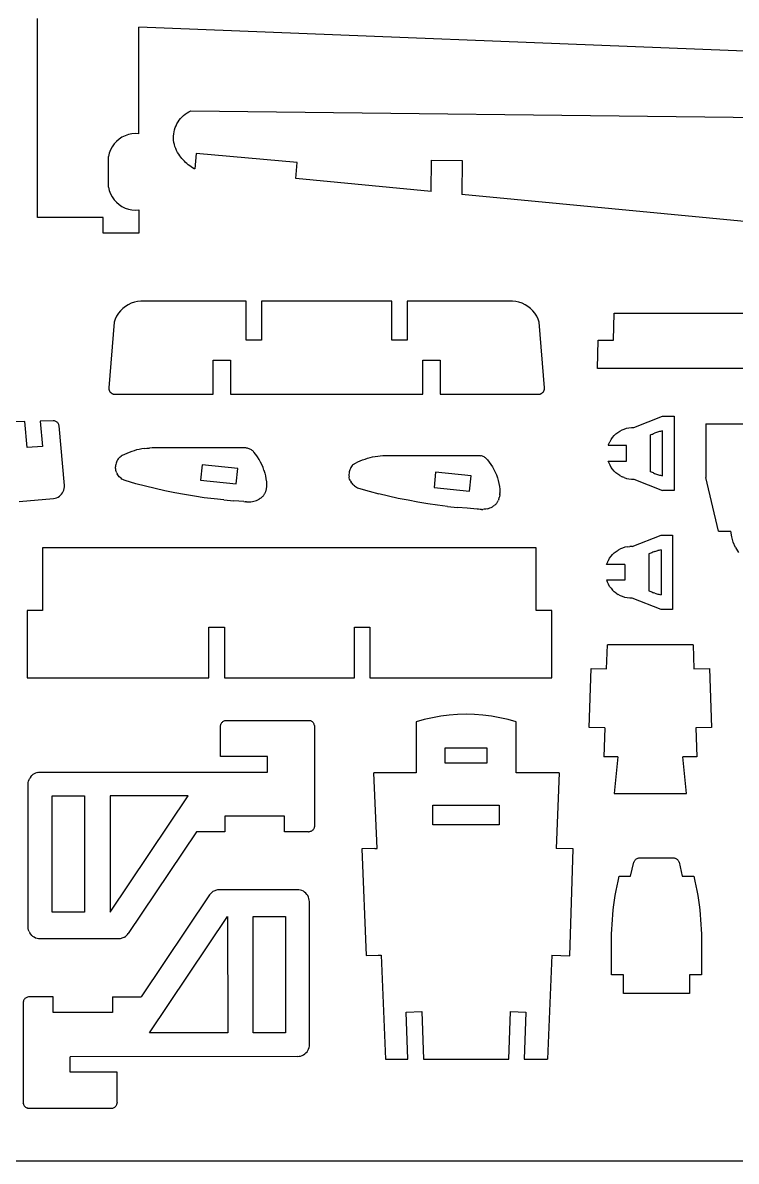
# Model space of a CAD drawing. Extents: x -291 to 291, y -218 to 218.
# Drawn here: x -56.7 to 83.9, y -217.8 to 6.7 of the extents above; entities that cross this region are included whole.
import ezdxf

# ---------------------------------------------------------------- set-up
doc = ezdxf.new("R2010")
doc.units = 0
doc.header["$MEASUREMENT"] = 0
doc.layers.get('0').update_dxf_attribs({"linetype": 'CONTINUOUS'})

msp = doc.modelspace()

# ---------------------------------------------------------------- linework, layer by layer
for p, q in [((-53.84, -31.72), (-53.84, 7.53)), ((158.49, -1.84), (-33.86, 5.8)), ((-33.86, -15.22), (-33.86, 5.8)), ((-24.7, -11.33), (-24.35, -11.09)), ((-24.35, -11.09), (-23.99, -10.87)), ((-23.99, -10.87), (-23.61, -10.68)), ((-23.61, -10.68), (258.7, -13.94)), ((-26.52, -13.62), (-26.34, -13.24)), ((-26.34, -13.24), (-26.12, -12.87)), ((-26.12, -12.87), (-25.89, -12.52)), ((-25.89, -12.52), (-25.62, -12.19)), ((-25.62, -12.19), (-25.34, -11.88)), ((-25.34, -11.88), (-25.03, -11.59)), ((-25.03, -11.59), (-24.7, -11.33)), ((-36.56, -15.59), (-37.18, -15.89)), ((-35.91, -15.37), (-36.56, -15.59)), ((-35.23, -15.23), (-35.91, -15.37)), ((-34.55, -15.18), (-35.23, -15.23)), ((-33.86, -15.22), (-34.55, -15.18)), ((-27.02, -16.08), (-27.01, -15.66)), ((-27.01, -15.66), (-26.97, -15.24)), ((-26.97, -15.24), (-26.91, -14.82)), ((-26.91, -14.82), (-26.81, -14.41)), ((-26.81, -14.41), (-26.68, -14.01)), ((-26.68, -14.01), (-26.52, -13.62)), ((-39.14, -17.79), (-39.46, -18.4)), ((-38.75, -17.22), (-39.14, -17.79)), ((-38.28, -16.71), (-38.75, -17.22)), ((-37.76, -16.27), (-38.28, -16.71)), ((-37.18, -15.89), (-37.76, -16.27)), ((-27, -16.5), (-27.02, -16.08)), ((-26.94, -16.92), (-27, -16.5)), ((-26.86, -17.33), (-26.94, -16.92)), ((-26.74, -17.74), (-26.86, -17.33)), ((-26.6, -18.14), (-26.74, -17.74)), ((-39.7, -19.05), (-39.86, -19.72)), ((-39.86, -25.72), (-39.86, -19.72)), ((-39.46, -18.4), (-39.7, -19.05)), ((-26.43, -18.52), (-26.6, -18.14)), ((-26.23, -18.9), (-26.43, -18.52)), ((-26, -19.25), (-26.23, -18.9)), ((-25.8, -19.54), (-26, -19.25)), ((-25.59, -19.82), (-25.8, -19.54)), ((-25.36, -20.09), (-25.59, -19.82)), ((-25.13, -20.35), (-25.36, -20.09)), ((-22.57, -19.1), (-22.85, -22.14)), ((-2.67, -20.91), (-22.57, -19.1)), ((-24.89, -20.61), (-25.13, -20.35)), ((-24.64, -20.85), (-24.89, -20.61)), ((-24.38, -21.09), (-24.64, -20.85)), ((-24.12, -21.32), (-24.38, -21.09)), ((-23.84, -21.54), (-24.12, -21.32)), ((-23.56, -21.74), (-23.84, -21.54)), ((-23.27, -21.94), (-23.56, -21.74)), ((-22.98, -22.13), (-23.27, -21.94)), ((-22.85, -22.14), (-22.98, -22.13)), ((-2.95, -24.05), (-2.67, -20.91)), ((23.77, -26.61), (23.84, -20.42)), ((23.84, -20.42), (29.84, -20.49)), ((29.84, -20.49), (29.76, -27.18)), ((23.77, -26.61), (-2.95, -24.05)), ((-39.86, -25.72), (-39.7, -26.39)), ((-39.7, -26.39), (-39.46, -27.03)), ((-39.46, -27.03), (-39.14, -27.64)), ((-39.14, -27.64), (-38.74, -28.21)), ((-38.74, -28.21), (-38.28, -28.72)), ((-38.28, -28.72), (-37.76, -29.17)), ((-37.76, -29.17), (-37.18, -29.55)), ((188.39, -42.38), (29.76, -27.18)), ((-37.18, -29.55), (-36.56, -29.85)), ((-36.56, -29.85), (-35.91, -30.07)), ((-35.91, -30.07), (-35.23, -30.2)), ((-35.23, -30.2), (-34.55, -30.25)), ((-34.55, -30.25), (-33.86, -30.22)), ((-33.86, -30.22), (-33.86, -34.78)), ((-40.91, -31.72), (-53.84, -31.72)), ((-40.91, -34.78), (-40.91, -31.72)), ((-33.86, -34.78), (-40.91, -34.78)), ((-36.49, -49.25), (-37, -49.65)), ((-35.94, -48.91), (-36.49, -49.25)), ((-35.35, -48.63), (-35.94, -48.91)), ((-34.73, -48.41), (-35.35, -48.63)), ((-34.1, -48.27), (-34.73, -48.41)), ((-33.45, -48.19), (-34.1, -48.27)), ((-32.8, -48.19), (-33.45, -48.19)), ((-12.7, -48.19), (-32.8, -48.19)), ((-12.7, -55.9), (-12.7, -48.19)), ((15.99, -48.19), (-9.67, -48.19)), ((-9.67, -48.19), (-9.67, -55.9)), ((15.99, -55.9), (15.99, -48.19)), ((39.11, -48.19), (19.01, -48.19)), ((19.01, -48.19), (19.01, -55.9)), ((39.76, -48.19), (39.11, -48.19)), ((40.41, -48.27), (39.76, -48.19)), ((41.05, -48.41), (40.41, -48.27)), ((41.66, -48.63), (41.05, -48.41)), ((42.25, -48.91), (41.66, -48.63)), ((42.8, -49.25), (42.25, -48.91)), ((43.32, -49.65), (42.8, -49.25)), ((-38.23, -51.16), (-38.52, -51.74)), ((-37.88, -50.61), (-38.23, -51.16)), ((-37.47, -50.11), (-37.88, -50.61)), ((-37, -49.65), (-37.47, -50.11)), ((43.78, -50.11), (43.32, -49.65)), ((44.19, -50.61), (43.78, -50.11)), ((44.55, -51.16), (44.19, -50.61)), ((44.84, -51.74), (44.55, -51.16)), ((59.66, -55.93), (59.82, -50.56)), ((59.82, -50.56), (92.63, -50.6)), ((-38.75, -52.36), (-39.77, -65.33)), ((-38.52, -51.74), (-38.75, -52.36)), ((45.06, -52.36), (44.84, -51.74)), ((46.08, -65.33), (45.06, -52.36)), ((-9.67, -55.9), (-12.7, -55.9)), ((19.01, -55.9), (15.99, -55.9)), ((56.5, -61.48), (56.66, -55.93)), ((56.66, -55.93), (59.66, -55.93)), ((-19.18, -66.56), (-19.19, -59.83)), ((-19.19, -59.83), (-15.81, -59.83)), ((-15.81, -59.83), (-15.8, -66.56)), ((22.12, -66.56), (22.12, -59.83)), ((22.12, -59.83), (25.49, -59.83)), ((25.49, -59.83), (25.49, -66.56)), ((95.96, -61.52), (56.5, -61.48)), ((-39.77, -65.33), (-39.77, -65.41)), ((-39.77, -65.41), (-39.77, -65.49)), ((-39.77, -65.49), (-39.76, -65.57)), ((-39.76, -65.57), (-39.74, -65.64)), ((-39.74, -65.64), (-39.72, -65.72)), ((-39.72, -65.72), (-39.7, -65.8)), ((-39.7, -65.8), (-39.67, -65.87)), ((-39.67, -65.87), (-39.63, -65.94)), ((-39.63, -65.94), (-39.59, -66.01)), ((-39.59, -66.01), (-39.55, -66.07)), ((-39.55, -66.07), (-39.5, -66.14)), ((-39.5, -66.14), (-39.45, -66.2)), ((-39.45, -66.2), (-39.39, -66.25)), ((-39.39, -66.25), (-39.33, -66.3)), ((-39.33, -66.3), (-39.27, -66.35)), ((-39.27, -66.35), (-39.2, -66.39)), ((-39.2, -66.39), (-39.13, -66.43)), ((-39.13, -66.43), (-39.06, -66.47)), ((-39.06, -66.47), (-38.98, -66.49)), ((-38.98, -66.49), (-38.91, -66.52)), ((-38.91, -66.52), (-38.83, -66.54)), ((-38.83, -66.54), (-38.75, -66.55)), ((-38.75, -66.55), (-38.67, -66.56)), ((-38.67, -66.56), (-38.59, -66.56)), ((-38.59, -66.56), (-19.18, -66.56)), ((-15.8, -66.56), (22.12, -66.56)), ((25.49, -66.56), (44.91, -66.56)), ((44.91, -66.56), (44.99, -66.56)), ((44.99, -66.56), (45.07, -66.55)), ((45.07, -66.55), (45.15, -66.54)), ((45.15, -66.54), (45.22, -66.52)), ((45.22, -66.52), (45.3, -66.49)), ((45.3, -66.49), (45.37, -66.47)), ((45.37, -66.47), (45.44, -66.43)), ((45.44, -66.43), (45.51, -66.39)), ((45.51, -66.39), (45.58, -66.35)), ((45.58, -66.35), (45.64, -66.3)), ((45.64, -66.3), (45.7, -66.25)), ((45.7, -66.25), (45.76, -66.2)), ((45.76, -66.2), (45.81, -66.14)), ((45.81, -66.14), (45.86, -66.07)), ((45.86, -66.07), (45.91, -66.01)), ((45.91, -66.01), (45.95, -65.94)), ((45.95, -65.94), (45.98, -65.87)), ((45.98, -65.87), (46.01, -65.8)), ((46.01, -65.8), (46.04, -65.72)), ((46.04, -65.72), (46.06, -65.64)), ((46.06, -65.64), (46.07, -65.57)), ((46.07, -65.57), (46.08, -65.49)), ((46.08, -65.41), (46.08, -65.33)), ((46.08, -65.49), (46.08, -65.41)), ((-50.74, -71.78), (-53.28, -71.84)), ((-50.6, -71.79), (-50.74, -71.78)), ((-50.46, -71.81), (-50.6, -71.79)), ((-50.32, -71.85), (-50.46, -71.81)), ((63.67, -73.12), (69.36, -70.9)), ((69.36, -70.9), (71.62, -70.9)), ((71.62, -70.9), (71.62, -85.52)), ((-56.32, -71.91), (-58.73, -71.97)), ((-55.86, -77.09), (-56.32, -71.91)), ((-53.28, -71.84), (-52.83, -76.89)), ((-50.19, -71.91), (-50.32, -71.85)), ((-50.07, -71.98), (-50.19, -71.91)), ((-49.96, -72.07), (-50.07, -71.98)), ((-49.86, -72.17), (-49.96, -72.07)), ((-49.77, -72.28), (-49.86, -72.17)), ((-49.7, -72.4), (-49.77, -72.28)), ((-49.65, -72.53), (-49.7, -72.4)), ((-49.61, -72.67), (-49.65, -72.53)), ((-49.59, -72.81), (-49.61, -72.67)), ((-48.53, -84.53), (-49.59, -72.81)), ((60.54, -74.08), (60.94, -73.82)), ((60.94, -73.82), (61.36, -73.6)), ((61.36, -73.6), (61.8, -73.42)), ((61.8, -73.42), (62.26, -73.28)), ((62.26, -73.28), (62.72, -73.18)), ((62.72, -73.18), (63.2, -73.13)), ((63.2, -73.13), (63.67, -73.12)), ((68.35, -74.05), (68.14, -74.11)), ((68.55, -73.99), (68.35, -74.05)), ((68.75, -73.93), (68.55, -73.99)), ((68.95, -73.88), (68.75, -73.93)), ((69.16, -73.83), (68.95, -73.88)), ((69.36, -73.79), (69.16, -73.83)), ((69.36, -82.63), (69.36, -73.79)), ((77.88, -72.37), (87.85, -72.37)), ((77.88, -72.37), (77.88, -82.95)), ((58.78, -76.33), (58.83, -76.2)), ((58.83, -76.2), (58.9, -76.06)), ((58.9, -76.06), (58.96, -75.93)), ((58.96, -75.93), (58.99, -75.86)), ((58.99, -75.86), (59.23, -75.45)), ((59.23, -75.45), (59.51, -75.06)), ((59.51, -75.06), (59.82, -74.7)), ((59.82, -74.7), (60.17, -74.37)), ((60.17, -74.37), (60.54, -74.08)), ((67.17, -74.5), (66.98, -74.59)), ((66.98, -81.83), (66.98, -74.59)), ((67.17, -74.5), (67.36, -74.42)), ((67.36, -74.42), (67.55, -74.33)), ((67.55, -74.33), (67.75, -74.26)), ((67.95, -74.18), (67.75, -74.26)), ((68.14, -74.11), (67.95, -74.18)), ((-52.83, -76.89), (-55.86, -77.09)), ((-36.69, -78.42), (-37.15, -78.65)), ((-36.23, -78.21), (-36.69, -78.42)), ((-35.75, -78.02), (-36.23, -78.21)), ((-35.27, -77.85), (-35.75, -78.02)), ((-34.78, -77.69), (-35.27, -77.85)), ((-34.29, -77.55), (-34.78, -77.69)), ((-33.79, -77.44), (-34.29, -77.55)), ((-33.28, -77.34), (-33.79, -77.44)), ((-32.78, -77.26), (-33.28, -77.34)), ((-32.78, -77.26), (-32.27, -77.2)), ((-32.27, -77.2), (-31.76, -77.16)), ((-31.25, -77.14), (-31.76, -77.16)), ((-12.97, -77.15), (-31.25, -77.14)), ((-12.79, -77.15), (-12.97, -77.15)), ((-12.63, -77.17), (-12.79, -77.15)), ((-12.46, -77.2), (-12.63, -77.17)), ((-12.29, -77.24), (-12.46, -77.2)), ((-12.13, -77.3), (-12.29, -77.24)), ((-11.97, -77.37), (-12.13, -77.3)), ((-11.82, -77.44), (-11.97, -77.37)), ((-11.68, -77.53), (-11.82, -77.44)), ((-11.54, -77.63), (-11.68, -77.53)), ((-11.41, -77.74), (-11.54, -77.63)), ((-11.28, -77.86), (-11.41, -77.74)), ((-11.17, -77.98), (-11.28, -77.86)), ((-10.8, -78.44), (-11.17, -77.98)), ((-10.47, -78.91), (-10.8, -78.44)), ((58.65, -76.69), (58.68, -76.61)), ((62.26, -76.69), (58.65, -76.69)), ((58.68, -76.61), (58.72, -76.47)), ((58.72, -76.47), (58.78, -76.33)), ((62.26, -79.73), (62.26, -76.69)), ((-38.43, -80.63), (-38.44, -80.87)), ((-38.39, -80.4), (-38.43, -80.63)), ((-38.34, -80.17), (-38.39, -80.4)), ((-38.26, -79.94), (-38.34, -80.17)), ((-38.17, -79.73), (-38.26, -79.94)), ((-38.06, -79.52), (-38.17, -79.73)), ((-37.93, -79.32), (-38.06, -79.52)), ((-37.79, -79.13), (-37.93, -79.32)), ((-37.74, -79.09), (-37.79, -79.13)), ((-37.53, -78.92), (-37.74, -79.09)), ((-37.53, -78.92), (-37.37, -78.8)), ((-37.15, -78.65), (-37.37, -78.8)), ((-21.37, -80.45), (-21.68, -83.47)), ((-14.36, -81.17), (-21.37, -80.45)), ((-10.16, -79.41), (-10.47, -78.91)), ((-9.87, -79.92), (-10.16, -79.41)), ((-9.62, -80.44), (-9.87, -79.92)), ((-9.39, -80.98), (-9.62, -80.44)), ((8.2, -80.62), (8.05, -80.8)), ((8.25, -80.57), (8.2, -80.62)), ((8.46, -80.41), (8.25, -80.57)), ((8.56, -80.33), (8.46, -80.41)), ((8.56, -80.33), (8.73, -80.21)), ((8.73, -80.21), (8.83, -80.13)), ((8.83, -80.13), (9.29, -79.9)), ((9.29, -79.9), (9.76, -79.69)), ((9.76, -79.69), (10.24, -79.5)), ((10.24, -79.5), (10.72, -79.33)), ((10.72, -79.33), (11.21, -79.18)), ((11.21, -79.18), (11.7, -79.04)), ((11.7, -79.04), (12.2, -78.92)), ((12.2, -78.92), (12.7, -78.82)), ((12.7, -78.82), (13.21, -78.75)), ((13.21, -78.75), (13.72, -78.69)), ((13.72, -78.69), (14.23, -78.65)), ((14.23, -78.65), (14.74, -78.63)), ((14.74, -78.63), (33.02, -78.63)), ((33.02, -78.63), (33.19, -78.64)), ((33.19, -78.64), (33.36, -78.65)), ((33.36, -78.65), (33.53, -78.69)), ((33.69, -78.73), (33.53, -78.69)), ((33.86, -78.78), (33.69, -78.73)), ((34.01, -78.85), (33.86, -78.78)), ((34.16, -78.93), (34.01, -78.85)), ((34.16, -78.93), (34.31, -79.02)), ((34.45, -79.11), (34.31, -79.02)), ((34.45, -79.11), (34.58, -79.22)), ((34.7, -79.34), (34.58, -79.22)), ((34.7, -79.34), (34.82, -79.47)), ((34.82, -79.47), (35.18, -79.92)), ((35.18, -79.92), (35.52, -80.4)), ((35.52, -80.4), (35.83, -80.89)), ((58.65, -79.73), (62.26, -79.73)), ((58.7, -79.87), (58.65, -79.73)), ((58.75, -80.01), (58.7, -79.87)), ((58.81, -80.15), (58.75, -80.01)), ((58.86, -80.29), (58.81, -80.15)), ((58.93, -80.43), (58.86, -80.29)), ((58.99, -80.56), (58.93, -80.43)), ((59.23, -80.97), (58.99, -80.56)), ((-38.44, -81.1), (-38.44, -80.87)), ((-38.41, -81.34), (-38.44, -81.1)), ((-38.37, -81.57), (-38.41, -81.34)), ((-38.31, -81.8), (-38.37, -81.57)), ((-38.22, -82.02), (-38.31, -81.8)), ((-38.22, -82.02), (-38.12, -82.23)), ((-38, -82.44), (-38.12, -82.23)), ((-37.87, -82.63), (-38, -82.44)), ((-37.72, -82.81), (-37.87, -82.63)), ((-37.55, -82.98), (-37.72, -82.81)), ((-37.37, -83.13), (-37.55, -82.98)), ((-14.66, -84.19), (-14.36, -81.17)), ((-9.2, -81.53), (-9.39, -80.98)), ((-9.2, -81.53), (-9.04, -82.09)), ((-9.04, -82.09), (-8.9, -82.66)), ((-8.9, -82.66), (-8.8, -83.24)), ((7.56, -82.12), (7.54, -82.35)), ((7.54, -82.35), (7.55, -82.59)), ((7.55, -82.59), (7.57, -82.82)), ((7.59, -81.88), (7.56, -82.12)), ((7.62, -83.05), (7.57, -82.82)), ((7.65, -81.65), (7.59, -81.88)), ((7.72, -81.43), (7.65, -81.65)), ((7.82, -81.21), (7.72, -81.43)), ((7.93, -81), (7.82, -81.21)), ((8.05, -80.8), (7.93, -81)), ((24.62, -81.94), (24.31, -84.96)), ((31.63, -82.65), (24.62, -81.94)), ((31.32, -85.67), (31.63, -82.65)), ((35.83, -80.89), (36.11, -81.4)), ((36.11, -81.4), (36.37, -81.93)), ((36.37, -81.93), (36.59, -82.47)), ((36.59, -82.47), (36.79, -83.02)), ((36.79, -83.02), (36.95, -83.58)), ((59.51, -81.36), (59.23, -80.97)), ((59.82, -81.72), (59.51, -81.36)), ((60.17, -82.05), (59.82, -81.72)), ((60.54, -82.34), (60.17, -82.05)), ((60.94, -82.6), (60.54, -82.34)), ((60.94, -82.6), (61.36, -82.82)), ((61.8, -83), (61.36, -82.82)), ((61.8, -83), (62.26, -83.14)), ((67.17, -81.92), (66.98, -81.83)), ((67.36, -82), (67.17, -81.92)), ((67.55, -82.08), (67.36, -82)), ((67.55, -82.08), (67.75, -82.16)), ((67.75, -82.16), (67.95, -82.24)), ((67.95, -82.24), (68.14, -82.31)), ((68.14, -82.31), (68.35, -82.37)), ((68.35, -82.37), (68.55, -82.43)), ((68.55, -82.43), (68.75, -82.49)), ((68.75, -82.49), (68.95, -82.54)), ((68.95, -82.54), (69.16, -82.59)), ((69.16, -82.59), (69.36, -82.63)), ((80.34, -93.54), (77.88, -82.95)), ((-48.63, -85.44), (-48.56, -85.14)), ((-48.56, -85.14), (-48.53, -84.84)), ((-48.53, -84.84), (-48.53, -84.53)), ((-37.18, -83.27), (-37.37, -83.13)), ((-36.98, -83.39), (-37.18, -83.27)), ((-36.76, -83.49), (-36.98, -83.39)), ((-36.54, -83.58), (-36.76, -83.49)), ((-34.43, -84.19), (-36.54, -83.58)), ((-32.53, -84.69), (-34.43, -84.19)), ((-30.63, -85.16), (-32.53, -84.69)), ((-28.71, -85.59), (-30.63, -85.16)), ((-21.68, -83.47), (-14.66, -84.19)), ((-8.8, -83.24), (-8.73, -83.82)), ((-8.76, -85.19), (-8.79, -85.32)), ((-8.74, -85.06), (-8.76, -85.19)), ((-8.72, -84.92), (-8.74, -85.06)), ((-8.73, -83.82), (-8.69, -84.4)), ((-8.71, -84.79), (-8.72, -84.92)), ((-8.7, -84.66), (-8.71, -84.79)), ((-8.69, -84.4), (-8.7, -84.53)), ((-8.7, -84.53), (-8.7, -84.66)), ((7.68, -83.28), (7.62, -83.05)), ((7.76, -83.5), (7.68, -83.28)), ((7.76, -83.5), (7.86, -83.72)), ((7.86, -83.72), (7.98, -83.92)), ((8.12, -84.11), (7.98, -83.92)), ((8.12, -84.11), (8.27, -84.3)), ((8.44, -84.46), (8.27, -84.3)), ((8.61, -84.62), (8.44, -84.46)), ((8.61, -84.62), (8.81, -84.75)), ((8.81, -84.75), (9.01, -84.88)), ((9.01, -84.88), (9.22, -84.98)), ((9.22, -84.98), (9.44, -85.06)), ((9.44, -85.06), (11.56, -85.67)), ((24.31, -84.96), (31.32, -85.67)), ((36.95, -83.58), (37.08, -84.15)), ((37.08, -84.15), (37.19, -84.72)), ((37.19, -84.72), (37.25, -85.3)), ((62.26, -83.14), (62.72, -83.24)), ((62.72, -83.24), (63.2, -83.29)), ((63.2, -83.29), (63.67, -83.29)), ((63.67, -83.29), (69.36, -85.52)), ((-57.47, -87.69), (-50.66, -87.08)), ((-50.66, -87.08), (-50.36, -87.03)), ((-50.36, -87.03), (-50.07, -86.95)), ((-50.07, -86.95), (-49.78, -86.82)), ((-49.78, -86.82), (-49.52, -86.66)), ((-49.52, -86.66), (-49.28, -86.47)), ((-49.28, -86.47), (-49.07, -86.25)), ((-49.07, -86.25), (-48.89, -86)), ((-48.89, -86), (-48.74, -85.73)), ((-48.74, -85.73), (-48.63, -85.44)), ((-26.79, -85.99), (-28.71, -85.59)), ((-24.86, -86.34), (-26.79, -85.99)), ((-22.92, -86.66), (-24.86, -86.34)), ((-20.98, -86.95), (-22.92, -86.66)), ((-19.03, -87.19), (-20.98, -86.95)), ((-17.08, -87.4), (-19.03, -87.19)), ((-17.08, -87.4), (-15.13, -87.57)), ((-10.94, -87.58), (-10.68, -87.48)), ((-10.68, -87.48), (-10.42, -87.37)), ((-10.42, -87.37), (-10.17, -87.25)), ((-9.92, -87.1), (-10.17, -87.25)), ((-9.82, -87.03), (-9.92, -87.1)), ((-9.72, -86.96), (-9.82, -87.03)), ((-9.62, -86.88), (-9.72, -86.96)), ((-9.62, -86.88), (-9.53, -86.79)), ((-9.44, -86.7), (-9.53, -86.79)), ((-9.35, -86.6), (-9.44, -86.7)), ((-9.28, -86.5), (-9.35, -86.6)), ((-9.2, -86.4), (-9.28, -86.5)), ((-9.14, -86.29), (-9.2, -86.4)), ((-9.08, -86.18), (-9.14, -86.29)), ((-9.02, -86.06), (-9.08, -86.18)), ((-8.97, -85.95), (-9.02, -86.06)), ((-8.93, -85.82), (-8.97, -85.95)), ((-8.89, -85.7), (-8.93, -85.82)), ((-8.85, -85.57), (-8.89, -85.7)), ((-8.82, -85.44), (-8.85, -85.57)), ((-8.79, -85.32), (-8.82, -85.44)), ((11.56, -85.67), (13.45, -86.18)), ((15.36, -86.65), (13.45, -86.18)), ((17.27, -87.08), (15.36, -86.65)), ((19.2, -87.47), (17.27, -87.08)), ((21.13, -87.83), (19.2, -87.47)), ((36.96, -87.55), (37.01, -87.43)), ((37.06, -87.31), (37.01, -87.43)), ((37.06, -87.31), (37.1, -87.18)), ((37.1, -87.18), (37.14, -87.06)), ((37.14, -87.06), (37.17, -86.93)), ((37.2, -86.8), (37.17, -86.93)), ((37.22, -86.67), (37.2, -86.8)), ((37.25, -86.54), (37.22, -86.67)), ((37.25, -85.3), (37.29, -85.88)), ((37.26, -86.41), (37.25, -86.54)), ((37.26, -86.41), (37.28, -86.28)), ((37.29, -86.15), (37.28, -86.28)), ((37.29, -85.88), (37.29, -86.01)), ((37.29, -86.15), (37.29, -86.01)), ((71.62, -85.52), (69.36, -85.52)), ((-13.17, -87.7), (-15.13, -87.57)), ((-13.17, -87.7), (-12.89, -87.75)), ((-12.61, -87.78), (-12.89, -87.75)), ((-12.61, -87.78), (-12.33, -87.79)), ((-12.33, -87.79), (-12.05, -87.78)), ((-12.05, -87.78), (-11.77, -87.76)), ((-11.77, -87.76), (-11.49, -87.71)), ((-11.49, -87.71), (-11.21, -87.65)), ((-11.21, -87.65), (-10.94, -87.58)), ((23.06, -88.15), (21.13, -87.83)), ((25.01, -88.43), (23.06, -88.15)), ((26.95, -88.68), (25.01, -88.43)), ((26.95, -88.68), (28.91, -88.88)), ((30.86, -89.05), (28.91, -88.88)), ((32.82, -89.19), (30.86, -89.05)), ((33.1, -89.23), (32.82, -89.19)), ((33.38, -89.26), (33.1, -89.23)), ((33.66, -89.27), (33.38, -89.26)), ((33.66, -89.27), (33.94, -89.26)), ((34.22, -89.24), (33.94, -89.26)), ((34.5, -89.2), (34.22, -89.24)), ((34.77, -89.14), (34.5, -89.2)), ((34.77, -89.14), (35.04, -89.06)), ((35.04, -89.06), (35.31, -88.97)), ((35.31, -88.97), (35.57, -88.86)), ((35.57, -88.86), (35.82, -88.73)), ((36.06, -88.59), (35.82, -88.73)), ((36.06, -88.59), (36.17, -88.52)), ((36.27, -88.44), (36.17, -88.52)), ((36.27, -88.44), (36.37, -88.36)), ((36.46, -88.27), (36.37, -88.36)), ((36.46, -88.27), (36.55, -88.18)), ((36.63, -88.09), (36.55, -88.18)), ((36.71, -87.99), (36.63, -88.09)), ((36.78, -87.88), (36.71, -87.99)), ((36.78, -87.88), (36.85, -87.78)), ((36.85, -87.78), (36.91, -87.66)), ((36.96, -87.55), (36.91, -87.66)), ((80.34, -93.54), (82.8, -93.54)), ((82.98, -94.66), (82.8, -93.54)), ((63.35, -96.58), (69.04, -94.36)), ((69.04, -94.36), (71.3, -94.36)), ((71.3, -94.36), (71.3, -108.97)), ((83.29, -95.75), (82.98, -94.66)), ((83.73, -96.8), (83.29, -95.75)), ((44.46, -96.81), (-52.85, -96.81)), ((-52.85, -96.81), (-52.85, -109.16)), ((44.46, -109.16), (44.46, -96.81)), ((58.91, -98.9), (59.19, -98.51)), ((59.19, -98.51), (59.5, -98.15)), ((59.5, -98.15), (59.84, -97.83)), ((59.84, -97.83), (60.22, -97.53)), ((60.22, -97.53), (60.61, -97.27)), ((61.04, -97.05), (60.61, -97.27)), ((61.48, -96.87), (61.04, -97.05)), ((61.93, -96.73), (61.48, -96.87)), ((62.4, -96.64), (61.93, -96.73)), ((62.4, -96.64), (62.87, -96.59)), ((63.35, -96.58), (62.87, -96.59)), ((66.84, -97.96), (66.65, -98.05)), ((66.65, -98.05), (66.65, -105.28)), ((67.03, -97.87), (66.84, -97.96)), ((67.23, -97.79), (67.03, -97.87)), ((67.42, -97.71), (67.23, -97.79)), ((67.62, -97.64), (67.42, -97.71)), ((67.82, -97.57), (67.62, -97.64)), ((67.82, -97.57), (68.02, -97.5)), ((68.02, -97.5), (68.22, -97.44)), ((68.22, -97.44), (68.42, -97.38)), ((68.63, -97.33), (68.42, -97.38)), ((68.83, -97.28), (68.63, -97.33)), ((69.04, -97.24), (68.83, -97.28)), ((69.04, -97.24), (69.04, -106.09)), ((83.73, -96.8), (84.3, -97.78)), ((58.33, -100.14), (58.37, -100)), ((61.93, -100.14), (58.33, -100.14)), ((58.37, -100), (58.43, -99.86)), ((58.43, -99.86), (58.48, -99.72)), ((58.48, -99.72), (58.54, -99.58)), ((58.54, -99.58), (58.57, -99.51)), ((58.57, -99.51), (58.64, -99.38)), ((58.64, -99.38), (58.67, -99.31)), ((58.67, -99.31), (58.91, -98.9)), ((61.93, -100.14), (61.93, -103.19)), ((61.93, -103.19), (58.33, -103.19)), ((58.33, -103.19), (58.37, -103.33)), ((58.37, -103.33), (58.43, -103.47)), ((58.48, -103.61), (58.43, -103.47)), ((58.54, -103.74), (58.48, -103.61)), ((58.6, -103.88), (58.54, -103.74)), ((58.67, -104.01), (58.6, -103.88)), ((58.91, -104.43), (58.67, -104.01)), ((59.19, -104.81), (58.91, -104.43)), ((59.19, -104.81), (59.5, -105.17)), ((59.5, -105.17), (59.84, -105.5)), ((66.65, -105.28), (66.84, -105.37)), ((66.84, -105.37), (67.03, -105.46)), ((67.03, -105.46), (67.23, -105.54)), ((60.22, -105.8), (59.84, -105.5)), ((60.22, -105.8), (60.61, -106.06)), ((61.04, -106.28), (60.61, -106.06)), ((61.48, -106.46), (61.04, -106.28)), ((61.93, -106.6), (61.48, -106.46)), ((62.4, -106.69), (61.93, -106.6)), ((62.87, -106.74), (62.4, -106.69)), ((63.35, -106.75), (62.87, -106.74)), ((69.04, -108.97), (63.35, -106.75)), ((67.23, -105.54), (67.42, -105.62)), ((67.42, -105.62), (67.62, -105.69)), ((67.82, -105.76), (67.62, -105.69)), ((67.82, -105.76), (68.02, -105.83)), ((68.02, -105.83), (68.22, -105.89)), ((68.22, -105.89), (68.42, -105.94)), ((68.42, -105.94), (68.63, -105.99)), ((68.63, -105.99), (68.83, -106.04)), ((68.83, -106.04), (69.04, -106.09)), ((-52.85, -109.16), (-55.89, -109.16)), ((-55.89, -109.16), (-55.89, -122.44)), ((47.51, -109.16), (44.46, -109.16)), ((47.51, -122.44), (47.51, -109.16)), ((71.3, -108.97), (69.04, -108.97)), ((-20.05, -122.44), (-20.05, -112.47)), ((-20.05, -112.47), (-17.01, -112.47)), ((-17.01, -112.47), (-17.01, -122.44)), ((8.63, -122.44), (8.63, -112.47)), ((8.63, -112.47), (11.66, -112.47)), ((11.66, -112.47), (11.66, -122.44)), ((58.32, -120.7), (58.47, -115.95)), ((75.38, -115.95), (58.47, -115.95)), ((75.38, -115.95), (75.54, -120.7)), ((54.88, -132.24), (55.26, -120.6)), ((55.26, -120.6), (58.32, -120.7)), ((75.54, -120.7), (78.6, -120.6)), ((78.6, -120.6), (78.97, -132.24)), ((-55.89, -122.44), (-20.05, -122.44)), ((-17.01, -122.44), (8.63, -122.44)), ((11.66, -122.44), (47.51, -122.44)), ((25.64, -130.03), (23.99, -130.32)), ((27.29, -129.82), (25.64, -130.03)), ((28.96, -129.69), (27.29, -129.82)), ((30.63, -129.65), (28.96, -129.69)), ((32.3, -129.69), (30.63, -129.65)), ((33.96, -129.82), (32.3, -129.69)), ((35.62, -130.03), (33.96, -129.82)), ((37.26, -130.32), (35.62, -130.03)), ((-17.74, -131.89), (-17.71, -131.75)), ((-17.74, -132.02), (-17.74, -131.89)), ((-17.74, -137.98), (-17.74, -132.02)), ((-17.71, -131.75), (-17.68, -131.62)), ((-17.68, -131.62), (-17.62, -131.5)), ((-17.62, -131.5), (-17.56, -131.38)), ((-17.56, -131.38), (-17.48, -131.27)), ((-17.48, -131.27), (-17.39, -131.18)), ((-17.39, -131.18), (-17.29, -131.09)), ((-17.29, -131.09), (-17.18, -131.01)), ((-17.18, -131.01), (-17.06, -130.95)), ((-17.06, -130.95), (-16.93, -130.9)), ((-16.93, -130.9), (-16.8, -130.87)), ((-16.8, -130.87), (-0.19, -130.87)), ((-0.19, -130.87), (-0.06, -130.9)), ((-0.06, -130.9), (0.07, -130.95)), ((0.07, -130.95), (0.18, -131.01)), ((0.18, -131.01), (0.3, -131.09)), ((0.3, -131.09), (0.4, -131.18)), ((0.4, -131.18), (0.49, -131.27)), ((0.49, -131.27), (0.57, -131.38)), ((0.57, -131.38), (0.63, -131.5)), ((0.63, -131.5), (0.69, -131.62)), ((0.72, -131.75), (0.69, -131.62)), ((0.75, -131.88), (0.72, -131.75)), ((0.75, -131.88), (0.75, -132.02)), ((0.75, -132.02), (0.75, -151.65)), ((22.36, -130.69), (20.76, -131.15)), ((20.76, -131.15), (20.76, -141.21)), ((23.99, -130.32), (22.36, -130.69)), ((38.89, -130.69), (37.26, -130.32)), ((40.5, -131.15), (38.89, -130.69)), ((40.5, -141.21), (40.5, -131.15)), ((57.94, -132.34), (54.88, -132.24)), ((57.94, -132.34), (57.76, -138.03)), ((78.97, -132.24), (75.91, -132.34)), ((75.91, -132.34), (76.1, -138.03)), ((26.5, -136.25), (34.75, -136.25)), ((26.5, -139.3), (26.5, -136.25)), ((34.75, -136.25), (34.75, -139.3)), ((-8.5, -137.98), (-17.74, -137.98)), ((-8.5, -141.03), (-8.5, -137.98)), ((60.5, -138.03), (57.76, -138.03)), ((60.5, -138.03), (59.78, -145.28)), ((76.1, -138.03), (73.36, -138.03)), ((74.07, -145.28), (73.36, -138.03)), ((-54.48, -141.37), (-54.74, -141.54)), ((-54.21, -141.23), (-54.48, -141.37)), ((-53.92, -141.13), (-54.21, -141.23)), ((-53.92, -141.13), (-53.61, -141.07)), ((-53.61, -141.07), (-53.31, -141.05)), ((-53.31, -141.05), (-8.5, -141.03)), ((20.76, -141.21), (12.48, -141.21)), ((13.08, -156.09), (12.48, -141.21)), ((34.75, -139.3), (26.5, -139.3)), ((48.97, -141.21), (40.5, -141.21)), ((48.97, -141.21), (48.37, -156.08)), ((-55.66, -143.4), (-55.64, -143.1)), ((-55.66, -171.58), (-55.66, -143.4)), ((-55.64, -143.1), (-55.58, -142.8)), ((-55.58, -142.8), (-55.48, -142.51)), ((-55.48, -142.51), (-55.34, -142.23)), ((-55.17, -141.97), (-55.34, -142.23)), ((-55.17, -141.97), (-54.97, -141.74)), ((-54.97, -141.74), (-54.74, -141.54)), ((-50.96, -168.67), (-50.96, -145.73)), ((-50.96, -145.73), (-44.55, -145.73)), ((-44.55, -145.73), (-44.55, -168.67)), ((-24.13, -145.73), (-39.54, -145.73)), ((-39.54, -168.67), (-24.13, -145.73)), ((-39.54, -145.73), (-39.54, -168.67)), ((59.78, -145.28), (74.07, -145.28)), ((24.1, -151.45), (24.1, -147.55)), ((24.1, -147.55), (37.15, -147.55)), ((37.15, -147.55), (37.15, -151.45)), ((-5.17, -149.76), (-16.88, -149.76)), ((-16.88, -149.76), (-16.88, -152.82)), ((-5.17, -152.82), (-5.17, -149.76)), ((0.29, -152.58), (0.17, -152.67)), ((0.41, -152.48), (0.29, -152.58)), ((0.51, -152.36), (0.41, -152.48)), ((0.6, -152.24), (0.51, -152.36)), ((0.67, -152.1), (0.6, -152.24)), ((0.71, -151.95), (0.67, -152.1)), ((0.74, -151.8), (0.71, -151.95)), ((0.75, -151.65), (0.74, -151.8)), ((37.15, -151.45), (24.1, -151.45)), ((-22.51, -152.82), (-35.99, -172.89)), ((-16.88, -152.82), (-22.51, -152.82)), ((-0.42, -152.82), (-5.17, -152.82)), ((-0.42, -152.82), (-0.27, -152.81)), ((-0.12, -152.78), (-0.27, -152.81)), ((0.03, -152.73), (-0.12, -152.78)), ((0.17, -152.67), (0.03, -152.73)), ((12.63, -156.09), (10.08, -156.17)), ((10.08, -156.17), (10.92, -177.21)), ((12.63, -156.09), (13.08, -156.09)), ((51.76, -156.19), (48.37, -156.08)), ((51.06, -177.23), (51.76, -156.19)), ((63.06, -161.58), (63.71, -158.83)), ((63.71, -158.83), (63.75, -158.71)), ((63.75, -158.71), (63.8, -158.59)), ((63.8, -158.59), (63.86, -158.48)), ((63.86, -158.48), (63.93, -158.38)), ((63.93, -158.38), (64.02, -158.29)), ((64.02, -158.29), (64.11, -158.2)), ((64.11, -158.2), (64.21, -158.13)), ((64.21, -158.13), (64.32, -158.07)), ((64.32, -158.07), (64.44, -158.02)), ((64.44, -158.02), (64.56, -157.99)), ((64.56, -157.99), (64.68, -157.97)), ((64.68, -157.97), (64.81, -157.96)), ((64.81, -157.96), (71.49, -157.96)), ((71.49, -157.96), (71.61, -157.97)), ((71.61, -157.97), (71.74, -157.99)), ((71.74, -157.99), (71.86, -158.02)), ((71.86, -158.02), (71.98, -158.07)), ((71.98, -158.07), (72.09, -158.13)), ((72.09, -158.13), (72.19, -158.2)), ((72.19, -158.2), (72.28, -158.29)), ((72.28, -158.29), (72.37, -158.38)), ((72.37, -158.38), (72.44, -158.48)), ((72.44, -158.48), (72.5, -158.59)), ((72.5, -158.59), (72.55, -158.71)), ((72.55, -158.71), (72.59, -158.83)), ((72.59, -158.83), (73.24, -161.58)), ((60.2, -164.4), (60.38, -163.45)), ((60.38, -163.45), (60.58, -162.52)), ((60.58, -162.52), (60.8, -161.58)), ((60.8, -161.58), (63.06, -161.58)), ((73.24, -161.58), (75.5, -161.58)), ((75.5, -161.58), (75.72, -162.52)), ((75.72, -162.52), (75.92, -163.45)), ((75.92, -163.45), (76.1, -164.4)), ((-19.93, -165.27), (-33.39, -185.34)), ((-19.81, -165.12), (-19.93, -165.27)), ((-19.69, -164.97), (-19.81, -165.12)), ((-19.55, -164.84), (-19.69, -164.97)), ((-19.4, -164.72), (-19.55, -164.84)), ((-19.25, -164.61), (-19.4, -164.72)), ((-19.08, -164.51), (-19.25, -164.61)), ((-18.91, -164.43), (-19.08, -164.51)), ((-18.73, -164.36), (-18.91, -164.43)), ((-18.55, -164.3), (-18.73, -164.36)), ((-18.36, -164.26), (-18.55, -164.3)), ((-18.17, -164.24), (-18.36, -164.26)), ((-17.98, -164.23), (-18.17, -164.24)), ((-2.61, -164.22), (-17.98, -164.23)), ((-2.3, -164.24), (-2.61, -164.22)), ((-2, -164.3), (-2.3, -164.24)), ((-1.71, -164.4), (-2, -164.3)), ((-1.43, -164.54), (-1.71, -164.4)), ((-1.18, -164.71), (-1.43, -164.54)), ((-0.95, -164.91), (-1.18, -164.71)), ((-0.74, -165.14), (-0.95, -164.91)), ((-0.57, -165.4), (-0.74, -165.14)), ((-0.44, -165.67), (-0.57, -165.4)), ((-0.34, -165.96), (-0.44, -165.67)), ((-0.28, -166.27), (-0.34, -165.96)), ((59.88, -166.29), (60.03, -165.34)), ((60.03, -165.34), (60.2, -164.4)), ((76.1, -164.4), (76.27, -165.34)), ((76.27, -165.34), (76.42, -166.29)), ((-0.26, -166.57), (-0.28, -166.27)), ((-0.24, -194.74), (-0.26, -166.57)), ((59.53, -169.15), (59.63, -168.19)), ((59.63, -168.19), (59.75, -167.24)), ((59.75, -167.24), (59.88, -166.29)), ((76.42, -166.29), (76.55, -167.24)), ((76.55, -167.24), (76.66, -168.19)), ((76.66, -168.19), (76.76, -169.15)), ((-44.55, -168.67), (-50.96, -168.67)), ((-31.77, -192.44), (-16.37, -169.48)), ((-16.37, -169.48), (-16.35, -192.43)), ((-11.35, -192.43), (-11.36, -169.48)), ((-11.36, -169.48), (-4.95, -169.48)), ((-4.95, -169.48), (-4.94, -192.42)), ((59.39, -171.06), (59.45, -170.11)), ((59.45, -170.11), (59.53, -169.15)), ((76.76, -169.15), (76.85, -170.11)), ((76.85, -170.11), (76.91, -171.06)), ((-55.64, -171.88), (-55.66, -171.58)), ((-55.58, -172.18), (-55.64, -171.88)), ((-55.48, -172.48), (-55.58, -172.18)), ((-55.48, -172.48), (-55.34, -172.75)), ((-55.17, -173.01), (-55.34, -172.75)), ((59.31, -172.98), (59.34, -172.02)), ((59.34, -172.02), (59.39, -171.06)), ((76.91, -171.06), (76.96, -172.02)), ((76.96, -172.02), (76.99, -172.98)), ((-54.97, -173.24), (-55.17, -173.01)), ((-54.74, -173.44), (-54.97, -173.24)), ((-54.48, -173.61), (-54.74, -173.44)), ((-54.21, -173.75), (-54.48, -173.61)), ((-53.91, -173.85), (-54.21, -173.75)), ((-53.61, -173.91), (-53.91, -173.85)), ((-53.31, -173.93), (-53.61, -173.91)), ((-37.94, -173.93), (-53.31, -173.93)), ((-37.74, -173.92), (-37.94, -173.93)), ((-37.55, -173.9), (-37.74, -173.92)), ((-37.37, -173.86), (-37.55, -173.9)), ((-37.18, -173.8), (-37.37, -173.86)), ((-37, -173.73), (-37.18, -173.8)), ((-36.83, -173.65), (-37, -173.73)), ((-36.67, -173.55), (-36.83, -173.65)), ((-36.67, -173.55), (-36.51, -173.44)), ((-36.36, -173.32), (-36.51, -173.44)), ((-36.22, -173.19), (-36.36, -173.32)), ((-36.22, -173.19), (-36.1, -173.04)), ((-36.1, -173.04), (-35.99, -172.89)), ((59.31, -181.04), (59.31, -172.98)), ((76.99, -172.98), (76.99, -181.04)), ((10.92, -177.21), (13.33, -177.13)), ((13.33, -177.13), (13.92, -177.1)), ((13.92, -177.1), (14.74, -197.61)), ((47.52, -177.11), (46.7, -197.61)), ((47.52, -177.11), (51.06, -177.23)), ((61.65, -181.04), (59.31, -181.04)), ((61.65, -184.69), (61.65, -181.04)), ((74.65, -181.04), (74.65, -184.69)), ((76.99, -181.04), (74.65, -181.04)), ((-56.61, -186.23), (-56.64, -186.38)), ((-56.57, -186.09), (-56.61, -186.23)), ((-56.5, -185.95), (-56.57, -186.09)), ((-56.41, -185.82), (-56.5, -185.95)), ((-56.31, -185.7), (-56.41, -185.82)), ((-56.2, -185.6), (-56.31, -185.7)), ((-56.07, -185.52), (-56.2, -185.6)), ((-55.93, -185.45), (-56.07, -185.52)), ((-55.78, -185.4), (-55.93, -185.45)), ((-55.63, -185.37), (-55.78, -185.4)), ((-55.48, -185.36), (-55.63, -185.37)), ((-50.73, -185.36), (-55.48, -185.36)), ((-50.73, -188.42), (-50.73, -185.36)), ((-39.02, -185.35), (-33.39, -185.34)), ((-39.02, -185.35), (-39.02, -188.41)), ((74.65, -184.69), (61.65, -184.69)), ((-56.64, -186.38), (-56.65, -186.53)), ((-56.65, -186.53), (-56.64, -206.16)), ((-39.02, -188.41), (-50.73, -188.42)), ((18.85, -188.35), (21.89, -188.25)), ((19.16, -197.61), (18.85, -188.35)), ((21.89, -188.25), (22.21, -197.61)), ((39.05, -197.61), (39.36, -188.25)), ((39.36, -188.25), (42.41, -188.35)), ((42.41, -188.35), (42.1, -197.61)), ((-16.35, -192.43), (-31.77, -192.44)), ((-4.94, -192.42), (-11.35, -192.43)), ((-0.32, -195.35), (-0.26, -195.05)), ((-0.26, -195.05), (-0.24, -194.74)), ((-2.59, -197.1), (-47.4, -197.15)), ((-47.4, -200.19), (-47.4, -197.15)), ((-2.59, -197.1), (-2.28, -197.07)), ((-2.28, -197.07), (-1.98, -197.01)), ((-1.98, -197.01), (-1.69, -196.92)), ((-1.69, -196.92), (-1.41, -196.78)), ((-1.41, -196.78), (-1.16, -196.61)), ((-1.16, -196.61), (-0.92, -196.41)), ((-0.92, -196.41), (-0.72, -196.17)), ((-0.72, -196.17), (-0.55, -195.92)), ((-0.55, -195.92), (-0.42, -195.64)), ((-0.42, -195.64), (-0.32, -195.35)), ((14.74, -197.61), (19.16, -197.61)), ((22.21, -197.61), (39.05, -197.61)), ((42.1, -197.61), (46.7, -197.61)), ((-38.15, -200.19), (-47.4, -200.19)), ((-38.14, -206.15), (-38.15, -200.19)), ((-56.64, -206.16), (-56.63, -206.3)), ((-56.61, -206.43), (-56.63, -206.3)), ((-56.61, -206.43), (-56.57, -206.56)), ((-38.21, -206.55), (-38.17, -206.42)), ((-38.17, -206.42), (-38.15, -206.29)), ((-38.14, -206.15), (-38.15, -206.29)), ((-56.57, -206.56), (-56.52, -206.68)), ((-56.52, -206.68), (-56.45, -206.8)), ((-56.45, -206.8), (-56.38, -206.91)), ((-56.38, -206.91), (-56.28, -207.01)), ((-56.28, -207.01), (-56.18, -207.1)), ((-56.18, -207.1), (-56.07, -207.17)), ((-56.07, -207.17), (-55.95, -207.23)), ((-55.95, -207.23), (-55.83, -207.28)), ((-55.7, -207.32), (-55.83, -207.28)), ((-55.7, -207.32), (-39.09, -207.31)), ((-39.09, -207.31), (-38.96, -207.27)), ((-38.96, -207.27), (-38.83, -207.22)), ((-38.83, -207.22), (-38.71, -207.16)), ((-38.71, -207.16), (-38.6, -207.08)), ((-38.6, -207.08), (-38.5, -207)), ((-38.5, -207), (-38.41, -206.9)), ((-38.41, -206.9), (-38.33, -206.79)), ((-38.33, -206.79), (-38.26, -206.67)), ((-38.26, -206.67), (-38.21, -206.55)), ((290.58, -217.75), (-290.58, -217.75))]:
    msp.add_line(p, q)

doc.saveas('drawing.dxf')
